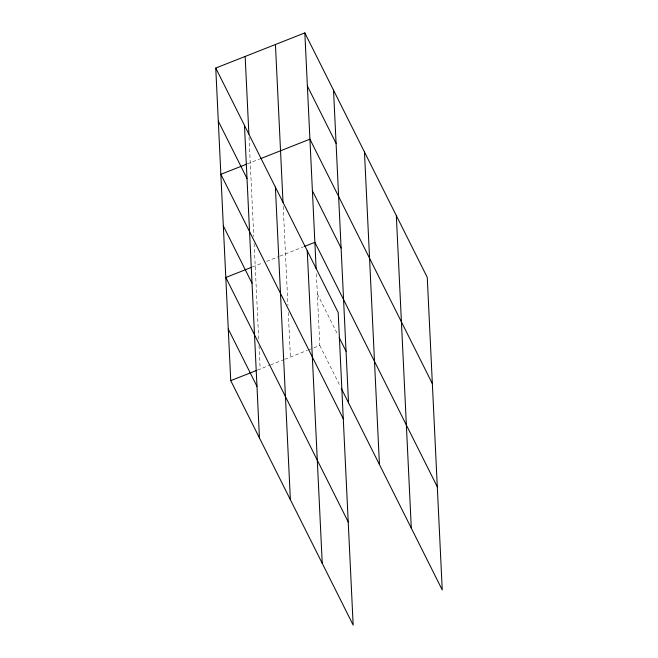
<?xml version="1.0" encoding="UTF-8"?>
<svg xmlns="http://www.w3.org/2000/svg" width="658" height="658" viewBox="0 0 658 658"><rect width="100%" height="100%" fill="white"/><g stroke="black" fill="none" stroke-linecap="round" stroke-linejoin="round"><path stroke-width="0.49" stroke-dasharray="3.29 2.47" d="M247.408 163.85L259.713 158.989M252.351 267L262.764 262.887M266.548 261.399L278.852 256.538M279.798 256.168L303.494 246.816M257.294 370.15L269.599 365.297M270.545 364.919L283.795 359.696M284.741 359.317L307.492 350.344M308.438 349.974L319.813 345.483L316.276 271.655M317.345 293.904L337.842 334.848M319.813 345.483L340.318 386.419M283.203 206.398L287.949 305.501M288.286 312.583L290.425 357.08M249.028 137.177L253.791 236.551M254.128 243.624L258.734 339.701M259.022 345.771L260.14 369.031"/><path stroke-width="0.99" d="M215.758 68.045L338.187 312.517L353.165 625.1L230.744 380.628L215.758 68.045L304.835 32.9L427.256 277.372L442.242 589.955L341.231 388.245M246.454 164.22L220.858 174.321L343.279 418.801M260.658 158.619L309.926 139.175L432.347 383.647M251.397 267.37L225.801 277.479L348.222 521.95M304.44 246.446L314.869 242.333L437.29 486.805M230.744 380.628L256.349 370.528M307.376 86.042L336.082 143.354M312.402 190.754L341.099 248.074M339.215 337.579L346.042 351.224M218.308 121.187L247.013 178.507M223.325 225.9L252.03 283.22M228.277 329.049L256.974 386.369M396.33 215.61L411.308 528.193M364.466 151.982L379.444 464.564M333.532 90.22L348.518 402.803M304.835 32.9L316.128 268.62M307.253 250.756L322.239 563.338M275.439 44.497L283.006 202.351M275.389 187.127L290.375 499.71M245.154 56.448L248.88 134.109M244.463 125.365L259.449 437.948"/></g></svg>
